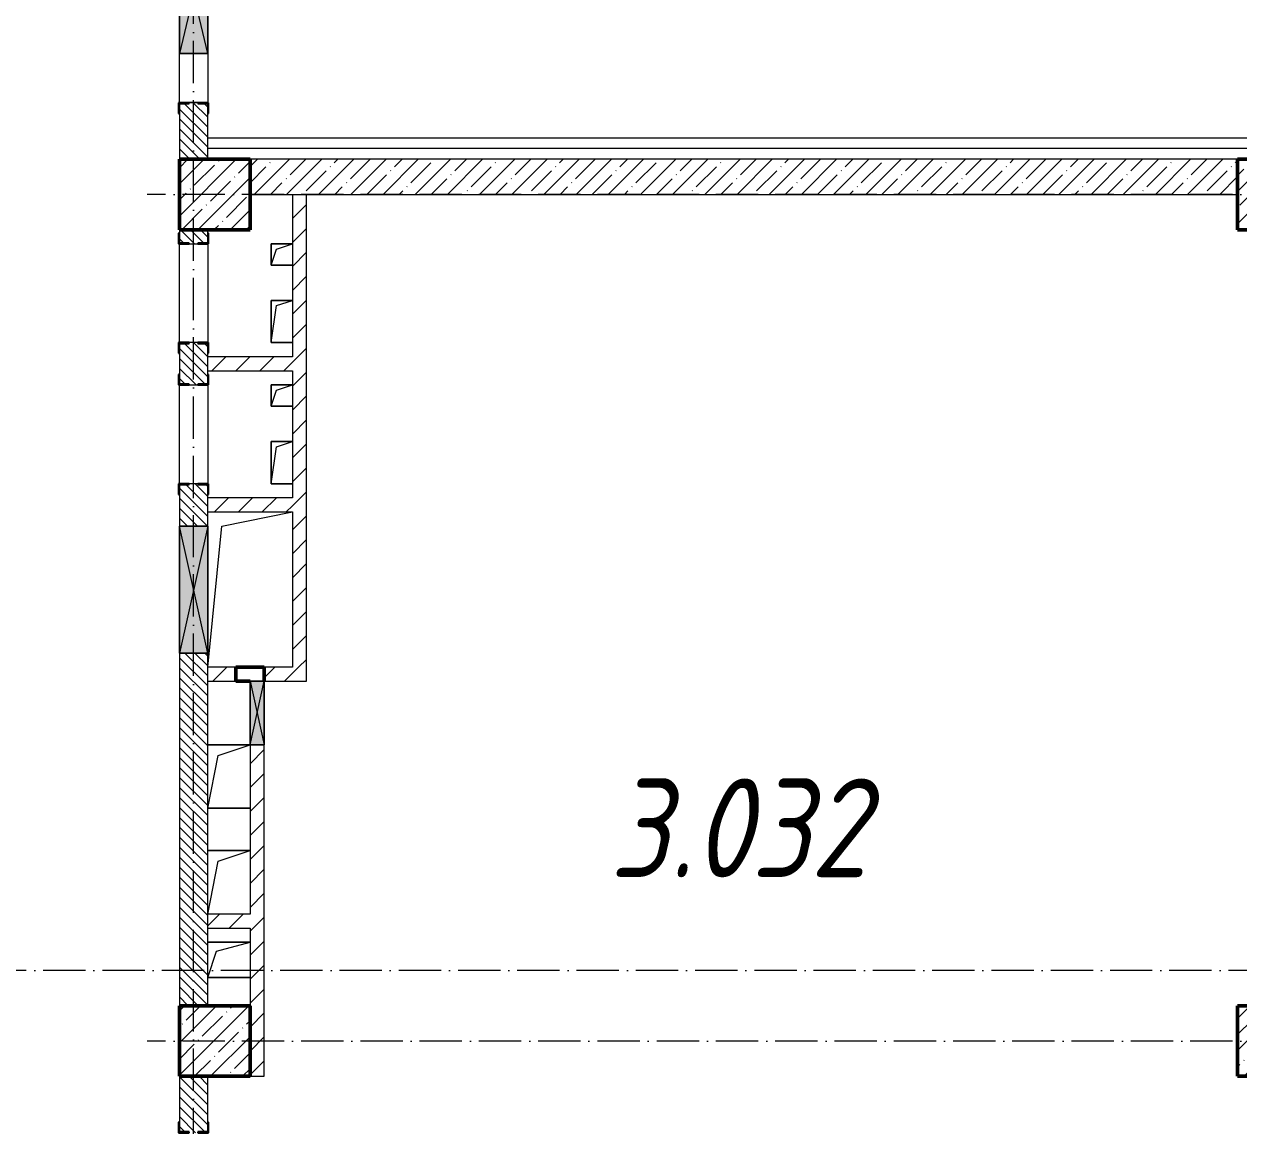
# Model space of a CAD drawing. Header units: millimetres. Extents: x -12989 to 629078, y -109036 to 555275.
# Drawn here: x 375921 to 384529, y -86132 to -78326 of the extents above; entities that cross this region are included whole.
import ezdxf

# ---------------------------------------------------------------- set-up
doc = ezdxf.new("R2010")
doc.units = ezdxf.units.MM
doc.linetypes.add('50_200_ШТРИХ_1Т_ш5_п1_п1_', pattern=[700, 500, -100, 0, -100])
for name, color, linetype, lineweight in [('4 -стяжа', 7, 'Continuous', 30), ('A-DETL-____-OTLN-4', 7, 'Continuous', 18), ('A-DETL-GENF-OTLN', 7, 'Continuous', 9), ('A-FLOR-____-OTLN', 7, 'Continuous', 9), ('A-GENM-____-MCUT', 7, 'Continuous', 25), ('A-GENM-____-OTLN', 7, 'Continuous', 9), ('A-GENM-____-OTLN-1', 7, 'Continuous', 25), ('A-GLAZ-____-OTLN', 7, 'Continuous', 9), ('A-WALL-____-MCUT-1', 7, 'Continuous', 9), ('A-WALL-____-MCUT-3', 7, 'Continuous', 9), ('A-WALL-____-PATT-1', 7, 'Continuous', 9), ('A-WALL-FNSH-MCUT-1', 7, 'Continuous', 9), ('I-WALL-____-OTLN', 7, 'Continuous', 9), ('S-COLS-____-MCUT', 7, 'Continuous', 50), ('S-COLS-____-OTLN', 7, 'Continuous', 9), ('S-GRID-____-OTLN-1', 7, '50_200_ШТРИХ_1Т_ш5_п1_п1_', 9), ('Марки помещений', 7, 'Continuous', 9)]:
    doc.layers.add(name, color=color, linetype=linetype, lineweight=lineweight)
doc.layers.get('4 -стяжа').off()
doc.styles.add('ISOCPEUR_I_2', font='isocpeui.ttf', dxfattribs={"width": 0.85, "height": 2.3})
pattern_1 = [(135, (283770.707, -86863.456), (-35.35534, -35.35534), [])]
pattern_2 = [(45, (283770.71, -86863.46), (-84.85281, 84.85281), [])]

# ---------------------------------------------------------------- blocks, each defined once
blk = doc.blocks.new('BSC_Колонна _Прямоугольная - 500х500-V27-АР1_План отверстий 3 этажа в осях 1-64_А-ГГ')
at = {"layer": 'S-COLS-____-OTLN'}
h = blk.add_hatch(dxfattribs=at)
h.set_pattern_fill('FP_64', color=256, style=0, pattern_type=2)
h.set_pattern_definition([(45, (-101000, -7331.04), (-114.04925, 114.04925), []), (45, (-100885.95, -7331.04), (-114.04925, 114.04925), [201.613, -40.323, 3.353, -36.97])])
h.paths.add_polyline_path([(-250, -250), (250, -250), (250, 250), (-250, 250)], flags=0)
at = {"layer": 'S-COLS-____-MCUT'}
for p, q in [((250, 250), (-250, 250)), ((-250, 250), (-250, -250)), ((250, -250), (250, 250)), ((-250, -250), (250, -250))]:
    blk.add_line(p, q, dxfattribs=at)
blk = doc.blocks.new('BSC_Колонна _Прямоугольная - 500х500-V28-АР1_План отверстий 3 этажа в осях 1-64_А-ГГ')
at = {"layer": 'S-COLS-____-OTLN'}
h = blk.add_hatch(dxfattribs=at)
h.set_pattern_fill('FP_65', color=256, style=0, pattern_type=2)
h.set_pattern_definition([(45, (-93500, -7331.04), (-114.04925, 114.04925), []), (45, (-93385.95, -7331.04), (-114.04925, 114.04925), [201.613, -40.323, 3.353, -36.97])])
h.paths.add_polyline_path([(-250, -250), (250, -250), (250, 250), (-250, 250)], flags=0)
at = {"layer": 'S-COLS-____-MCUT'}
for p, q in [((250, 250), (-250, 250)), ((-250, 250), (-250, -250)), ((250, -250), (250, 250)), ((-250, -250), (250, -250))]:
    blk.add_line(p, q, dxfattribs=at)
blk = doc.blocks.new('BSC_Колонна _Прямоугольная - 500х500-V82-АР1_План отверстий 3 этажа в осях 1-64_А-ГГ')
at = {"layer": 'S-COLS-____-OTLN'}
h = blk.add_hatch(dxfattribs=at)
h.set_pattern_fill('FP_119', color=256, style=0, pattern_type=2)
h.set_pattern_definition([(45, (-101000, -1331.04), (-114.04925, 114.04925), []), (45, (-100885.95, -1331.04), (-114.04925, 114.04925), [201.613, -40.323, 3.353, -36.97])])
h.paths.add_polyline_path([(-250, -250), (250, -250), (250, 250), (-250, 250)], flags=0)
at = {"layer": 'S-COLS-____-MCUT'}
for p, q in [((250, 250), (-250, 250)), ((-250, 250), (-250, -250)), ((250, -250), (250, 250)), ((-250, -250), (250, -250))]:
    blk.add_line(p, q, dxfattribs=at)
blk = doc.blocks.new('BSC_Колонна _Прямоугольная - 500х500-V83-АР1_План отверстий 3 этажа в осях 1-64_А-ГГ')
at = {"layer": 'S-COLS-____-OTLN'}
h = blk.add_hatch(dxfattribs=at)
h.set_pattern_fill('FP_120', color=256, style=0, pattern_type=2)
h.set_pattern_definition([(45, (-93500, -1331.04), (-114.04925, 114.04925), []), (45, (-93385.95, -1331.04), (-114.04925, 114.04925), [201.613, -40.323, 3.353, -36.97])])
h.paths.add_polyline_path([(-250, -250), (250, -250), (250, 250), (-250, 250)], flags=0)
at = {"layer": 'S-COLS-____-MCUT'}
for p, q in [((250, 250), (-250, 250)), ((-250, 250), (-250, -250)), ((250, -250), (250, 250)), ((-250, -250), (250, -250))]:
    blk.add_line(p, q, dxfattribs=at)
blk = doc.blocks.new('АР_Перемычка - АР_Перемычка-28704962-АР1_План отверстий 3 этажа в осях 1-64_А-ГГ')
at = {"layer": 'A-GENM-____-OTLN'}
blk.add_line((-350, -100), (-342, -100), dxfattribs=at)
blk = doc.blocks.new('154_Стойка_СКБ_Уголок - СМ-2180_200-28268025-АР1_План отверстий 3 этажа в осях 1-64_А-ГГ')
at = {"layer": 'A-GENM-____-MCUT'}
for p, q in [((125, 156), (125, 81)), ((200, 156), (125, 156)), ((131, 81), (131, 150)), ((131, 150), (200, 150)), ((200, 150), (200, 156)), ((125, 81), (131, 81)), ((131, 19), (125, 19)), ((125, 19), (125, -56)), ((131, -50), (131, 19)), ((125, -56), (200, -56)), ((200, -50), (131, -50)), ((200, -56), (200, -50))]:
    blk.add_line(p, q, dxfattribs=at)
blk = doc.blocks.new('Фахверк_СКБ_Уголок - 200_3960_зеркало-28268689-АР1_План отверстий 3 этажа в осях 1-64_А-ГГ')
at = {"layer": 'A-GENM-____-MCUT'}
for p, q in [((200, 156), (125, 156)), ((125, 156), (125, 81)), ((131, 81), (131, 150)), ((131, 150), (200, 150)), ((200, 150), (200, 156)), ((125, 81), (131, 81)), ((131, 19), (125, 19)), ((125, 19), (125, -56)), ((131, -50), (131, 19)), ((125, -56), (200, -56)), ((200, -50), (131, -50)), ((200, -56), (200, -50))]:
    blk.add_line(p, q, dxfattribs=at)
blk = doc.blocks.new('Фахверк_СКБ_Уголок - 200_3960-28268576-АР1_План отверстий 3 этажа в осях 1-64_А-ГГ')
at = {"layer": 'A-GENM-____-MCUT'}
for p, q in [((200, 156), (125, 156)), ((125, 156), (125, 81)), ((131, 81), (131, 150)), ((131, 150), (200, 150)), ((200, 150), (200, 156)), ((125, 81), (131, 81)), ((131, 19), (125, 19)), ((125, 19), (125, -56)), ((131, -50), (131, 19)), ((125, -56), (200, -56)), ((200, -50), (131, -50)), ((200, -56), (200, -50))]:
    blk.add_line(p, q, dxfattribs=at)
blk = doc.blocks.new('154_Стойка_СКБ_Уголок - СМ-2480_200-28346303-АР1_План отверстий 3 этажа в осях 1-64_А-ГГ')
at = {"layer": 'A-GENM-____-MCUT'}
for p, q in [((125, 156), (125, 81)), ((200, 156), (125, 156)), ((131, 81), (131, 150)), ((131, 150), (200, 150)), ((200, 150), (200, 156)), ((125, 81), (131, 81)), ((131, 19), (125, 19)), ((125, 19), (125, -56)), ((131, -50), (131, 19)), ((125, -56), (200, -56)), ((200, -50), (131, -50)), ((200, -56), (200, -50))]:
    blk.add_line(p, q, dxfattribs=at)
blk = doc.blocks.new('Стойка_Влож_Полоса боковая - Полоса-28213942-АР1_План отверстий 3 этажа в осях 1-64_А-ГГ')
at = {"layer": 'A-GENM-____-OTLN'}
for p, q in [((-5, 60), (0, 60)), ((-5, -60), (-5, 60)), ((0, 31), (0, -31)), ((0, -60), (-5, -60))]:
    blk.add_line(p, q, dxfattribs=at)
blk = doc.blocks.new('AR_Отверстие прямоугольное _в плите_ - AR_Отверстие прямоугольное _в плите_-30423637-АР1_План отверстий 3 этажа в осях 1-64_А-ГГ')
at = {"layer": 'A-GENM-____-OTLN'}
for p, q in [((75, 150), (-75, 150)), ((-75, 150), (-75, -150)), ((-75, -150), (-37.5, 112.5)), ((-37.5, 112.5), (75, 150)), ((-75, -150), (75, -150))]:
    blk.add_line(p, q, dxfattribs=at)
blk = doc.blocks.new('AR_Отверстие прямоугольное _в плите_ - AR_Отверстие прямоугольное _в плите_-30423627-АР1_План отверстий 3 этажа в осях 1-64_А-ГГ')
at = {"layer": 'A-GENM-____-OTLN'}
for p, q in [((75, 75), (-75, 75)), ((-75, 75), (-75, -75)), ((-75, -75), (-37.5, 37.5)), ((-37.5, 37.5), (75, 75)), ((-75, -75), (75, -75))]:
    blk.add_line(p, q, dxfattribs=at)
blk = doc.blocks.new('AR_Отверстие прямоугольное _в плите_ - AR_Отверстие прямоугольное _в плите_-30552713-АР1_План отверстий 3 этажа в осях 1-64_А-ГГ')
at = {"layer": 'A-GENM-____-OTLN'}
for p, q in [((-200, 450), (300, 550)), ((-300, -550), (-200, 450))]:
    blk.add_line(p, q, dxfattribs=at)
blk = doc.blocks.new('AR_Отверстие прямоугольное _в плите_ - AR_Отверстие прямоугольное _в плите_-30552572-АР1_План отверстий 3 этажа в осях 1-64_А-ГГ')
at = {"layer": 'A-GENM-____-OTLN'}
for p, q in [((150, 125), (-150, 125)), ((-87.5, 62.5), (150, 125)), ((-150, -125), (-87.5, 62.5)), ((-150, -125), (150, -125))]:
    blk.add_line(p, q, dxfattribs=at)
blk = doc.blocks.new('AR_Отверстие прямоугольное _в плите_ - AR_Отверстие прямоугольное _в плите_-V189-АР1_План отверстий 3 этажа в осях 1-64_А-ГГ')
at = {"layer": 'A-GENM-____-OTLN'}
for p, q in [((150, 225), (-150, 225)), ((-75, 150), (150, 225)), ((-150, -225), (-75, 150))]:
    blk.add_line(p, q, dxfattribs=at)
blk = doc.blocks.new('AR_Отверстие прямоугольное _в плите_ - AR_Отверстие прямоугольное _в плите_-V187-АР1_План отверстий 3 этажа в осях 1-64_А-ГГ')
at = {"layer": 'A-GENM-____-OTLN'}
for p, q in [((150, 225), (-150, 225)), ((-75, 150), (150, 225)), ((-150, -225), (-75, 150)), ((-150, -225), (150, -225))]:
    blk.add_line(p, q, dxfattribs=at)
blk = doc.blocks.new('AR_Отверстие прямоугольное _в стене__БезПР - AR_Отверстие прямоугольное _в стене__БезПР-36899182-АР1_План отверстий 3 этажа в осях 1-64_А-ГГ')
at = {"layer": 'A-GLAZ-____-OTLN'}
blk.add_hatch(color=256, dxfattribs=at).paths.add_polyline_path([(450, 100), (-450, 100), (-450, -100), (450, -100)], flags=0)
at = {"layer": 'A-DETL-GENF-OTLN'}
for p, q in [((-450, -100), (-450, 100)), ((-450, 100), (450, 100)), ((450, 100), (-450, -100)), ((-450, 100), (450, -100)), ((450, 100), (-450, 100)), ((-450, 100), (-450, -100)), ((450, 100), (450, -100)), ((450, -100), (450, 100)), ((450, -100), (-450, -100)), ((-450, -100), (450, -100))]:
    blk.add_line(p, q, dxfattribs=at)
at = {"layer": 'A-GLAZ-____-OTLN'}
blk.add_line((450, 100), (-450, 100), dxfattribs=at)
blk = doc.blocks.new('AR_Отверстие прямоугольное _в стене_ - AR_Отверстие прямоугольное _в стене__ОВ-36909481-АР1_План отверстий 3 этажа в осях 1-64_А-ГГ')
at = {"layer": 'A-GLAZ-____-OTLN'}
blk.add_hatch(color=256, dxfattribs=at).paths.add_polyline_path([(-225, -50), (225, -50), (225, 50), (-225, 50)], flags=0)
at = {"layer": 'A-DETL-GENF-OTLN'}
for p, q in [((-225, -50), (-225, 50)), ((-225, 50), (225, 50)), ((225, 50), (-225, -50)), ((-225, 50), (225, -50)), ((225, 50), (-225, 50)), ((-225, 50), (-225, -50)), ((225, 50), (225, -50)), ((225, -50), (225, 50)), ((225, -50), (-225, -50)), ((-225, -50), (225, -50))]:
    blk.add_line(p, q, dxfattribs=at)
blk = doc.blocks.new('AR_Отверстие прямоугольное _в стене_ - AR_Отверстие прямоугольное _в стене__ОВ-36927705-АР1_План отверстий 3 этажа в осях 1-64_А-ГГ')
at = {"layer": 'A-GLAZ-____-OTLN'}
blk.add_hatch(color=256, dxfattribs=at).paths.add_polyline_path([(-425, 100), (-425, -100), (425, -100), (425, 100)], flags=0)
at = {"layer": 'A-DETL-GENF-OTLN'}
for p, q in [((-425, -100), (-425, 100)), ((-425, 100), (425, 100)), ((425, 100), (-425, -100)), ((-425, 100), (425, -100)), ((425, 100), (-425, 100)), ((-425, 100), (-425, -100)), ((425, 100), (425, -100)), ((425, -100), (425, 100)), ((425, -100), (-425, -100)), ((-425, -100), (425, -100))]:
    blk.add_line(p, q, dxfattribs=at)
blk = doc.blocks.new('BSC_Колонна _Прямоугольная1 - 200х100 _металл_-V218-АР1_План отверстий 3 этажа в осях 1-64_А-ГГ')
at = {"layer": 'S-COLS-____-MCUT'}
for p, q in [((100, 50), (-100, 50)), ((-100, 50), (-100, -50)), ((100, -50), (100, 50)), ((-100, -50), (0, -50))]:
    blk.add_line(p, q, dxfattribs=at)
blk = doc.blocks.new('3эт')
at = {"layer": 'S-GRID-____-OTLN-1', "color": 251, "ltscale": 0.6, "true_color": 0x636466}
for p, q in [((377120.7, -91346.1), (377120.7, -36982.5)), ((387845.1, -79532.4), (376792, -79532.4)), ((387697.2, -85032.4), (279101.9, -85032.4)), ((387845.1, -85532.4), (376792, -85532.4))]:
    blk.add_line(p, q, dxfattribs=at)

msp = doc.modelspace()

# ---------------------------------------------------------------- hatches: boundary and pattern name
at = {"layer": 'A-WALL-____-PATT-1'}
h = msp.add_hatch(dxfattribs=at)
h.set_pattern_fill('FP_6', color=256, style=0, pattern_type=2)
h.set_pattern_definition(pattern_1)
h.paths.add_polyline_path([(377220.7074, -79282.4142), (377220.7074, -78888.4142), (377151.7074, -78888.4142), (377151.7074, -78882.4142), (377089.7074, -78882.4142), (377089.7074, -78888.4142), (377020.7074, -78888.4142), (377020.7074, -79282.4142)], flags=0)
h.paths.add_polyline_path([(377089.7074, -77182.4142), (377151.7074, -77182.4142), (377151.7074, -77176.4142), (377220.7074, -77176.4142), (377220.7074, -76782.4142), (377020.7074, -76782.4142), (377020.7074, -77176.4142), (377089.7074, -77176.4142)], flags=0)
h = msp.add_hatch(dxfattribs=at)
h.set_pattern_fill('FP_38', color=256, style=0, pattern_type=2)
h.set_pattern_definition([(45, (283770.7, -86863.46), (-114.04925, 114.04925), []), (45, (283884.76, -86863.46), (-114.04925, 114.04925), [201.612, -40.322, 3.353, -36.97])])
h.paths.add_polyline_path([(384520.7074, -79532.4142), (384520.7074, -79282.4142), (377520.7074, -79282.4142), (377520.7074, -79532.4142), (384502.4949, -79532.4142)], flags=0)
h = msp.add_hatch(dxfattribs=at)
h.set_pattern_fill('FP_4', color=256, style=0, pattern_type=2)
h.set_pattern_definition(pattern_2)
h.paths.add_polyline_path([(377920.7074, -82882.4142), (377920.7074, -79532.4142), (377820.7074, -79532.4142), (377820.7074, -82882.4142)], flags=0)
h = msp.add_hatch(dxfattribs=at)
h.set_pattern_fill('FP_6', color=256, style=0, pattern_type=2)
h.set_pattern_definition(pattern_1)
h.paths.add_polyline_path([(377020.7074, -85282.4142), (377220.7074, -85282.4142), (377220.7074, -82782.4142), (377020.7074, -82782.4142)], flags=0)
h.paths.add_polyline_path([(377020.7074, -81882.4142), (377220.7074, -81882.4142), (377220.7074, -81588.4142), (377151.7074, -81588.4142), (377151.7074, -81582.4142), (377089.7074, -81582.4142), (377089.7074, -81588.4142), (377020.7074, -81588.4142), (377020.7074, -81657.4142)], flags=0)
h.paths.add_polyline_path([(377151.7074, -80882.4142), (377151.7074, -80876.4142), (377220.7074, -80876.4142), (377220.7074, -80588.4142), (377151.7074, -80588.4142), (377151.7074, -80582.4142), (377089.7074, -80582.4142), (377089.7074, -80588.4142), (377020.7074, -80588.4142), (377020.7074, -80876.4142), (377089.7074, -80876.4142), (377089.7074, -80882.4142)], flags=0)
h.paths.add_polyline_path([(377089.7074, -79882.4142), (377151.7074, -79882.4142), (377151.7074, -79876.4142), (377220.7074, -79876.4142), (377220.7074, -79782.4142), (377020.7074, -79782.4142), (377020.7074, -79876.4142), (377089.7074, -79876.4142)], flags=0)
h = msp.add_hatch(dxfattribs=at)
h.set_pattern_fill('FP_4', color=256, style=0, pattern_type=2)
h.set_pattern_definition(pattern_2)
h.paths.add_polyline_path([(377820.7074, -80782.4142), (377820.7074, -80682.4142), (377220.7074, -80682.4142), (377220.7074, -80782.4142), (377432.6378, -80782.4142)], flags=0)
h = msp.add_hatch(dxfattribs=at)
h.set_pattern_fill('FP_4', color=256, style=0, pattern_type=2)
h.set_pattern_definition(pattern_2)
h.paths.add_polyline_path([(377820.7074, -81782.4142), (377820.7074, -81682.4142), (377220.7074, -81682.4142), (377220.7074, -81782.4142), (377432.6378, -81782.4142)], flags=0)
h = msp.add_hatch(dxfattribs=at)
h.set_pattern_fill('FP_4', color=256, style=0, pattern_type=2)
h.set_pattern_definition(pattern_2)
h.paths.add_polyline_path([(377220.7074, -82982.4142), (377420.7074, -82982.4142), (377420.7074, -82882.4142), (377220.7074, -82882.4142)], flags=0)
h.paths.add_polyline_path([(377920.7074, -82982.4142), (377920.7074, -82882.4142), (377620.7074, -82882.4142), (377620.7074, -82982.4142)], flags=0)
h = msp.add_hatch(dxfattribs=at)
h.set_pattern_fill('FP_4', color=256, style=0, pattern_type=2)
h.set_pattern_definition(pattern_2)
h.paths.add_polyline_path([(377620.7074, -85782.4142), (377620.7074, -83432.4142), (377520.7074, -83432.4142), (377520.7074, -85782.4142)], flags=0)
h = msp.add_hatch(dxfattribs=at)
h.set_pattern_fill('FP_4', color=256, style=0, pattern_type=2)
h.set_pattern_definition(pattern_2)
h.paths.add_polyline_path([(377220.7074, -84732.4142), (377520.7074, -84732.4142), (377520.7074, -84632.4142), (377220.7074, -84632.4142)], flags=0)
h = msp.add_hatch(dxfattribs=at)
h.set_pattern_fill('FP_6', color=256, style=0, pattern_type=2)
h.set_pattern_definition(pattern_1)
h.paths.add_polyline_path([(377020.7074, -88282.4142), (377220.7074, -88282.4142), (377220.7074, -87888.4142), (377151.7074, -87888.4142), (377151.7074, -87882.4142), (377089.7074, -87882.4142), (377089.7074, -87888.4142), (377020.7074, -87888.4142), (377020.7074, -87957.4142)], flags=0)
h.paths.add_polyline_path([(377089.7074, -86182.4142), (377151.7074, -86182.4142), (377151.7074, -86176.4142), (377220.7074, -86176.4142), (377220.7074, -85782.4142), (377020.7074, -85782.4142), (377020.7074, -86176.4142), (377089.7074, -86176.4142)], flags=0)

# ---------------------------------------------------------------- linework, layer by layer
at = {"layer": 'A-DETL-____-OTLN-4'}
for p, q in [((384770.7074, -79132.4142), (377220.7074, -79132.4142)), ((384770.7074, -79207.4142), (377220.7074, -79207.4142))]:
    msp.add_line(p, q, dxfattribs=at)
at = {"layer": 'A-FLOR-____-OTLN'}
for p, q in [((377670.7074, -79882.4142), (377820.7074, -79882.4142)), ((377670.7074, -80032.4142), (377670.7074, -79882.4142)), ((377820.7074, -80032.4142), (377670.7074, -80032.4142)), ((377670.7074, -80282.4142), (377820.7074, -80282.4142)), ((377670.7074, -80582.4142), (377670.7074, -80282.4142)), ((377820.7074, -80582.4142), (377670.7074, -80582.4142)), ((377670.7074, -80882.4142), (377820.7074, -80882.4142)), ((377670.7074, -81032.4142), (377670.7074, -80882.4142)), ((377820.7074, -81032.4142), (377670.7074, -81032.4142)), ((377670.7074, -81282.4142), (377820.7074, -81282.4142)), ((377670.7074, -81582.4142), (377670.7074, -81282.4142)), ((377820.7074, -81582.4142), (377670.7074, -81582.4142)), ((377220.7074, -83432.4142), (377520.7074, -83432.4142)), ((377520.7074, -83882.4142), (377220.7074, -83882.4142)), ((377220.7074, -84182.4142), (377520.7074, -84182.4142)), ((377220.7074, -84832.4142), (377520.7074, -84832.4142)), ((377520.7074, -85082.4142), (377220.7074, -85082.4142))]:
    msp.add_line(p, q, dxfattribs=at)
at = {"layer": 'A-WALL-____-MCUT-1'}
for p, q in [((384520.7074, -79282.4142), (377520.7074, -79282.4142)), ((377520.7074, -79532.4142), (384520.7074, -79532.4142))]:
    msp.add_line(p, q, dxfattribs=at)
at = {"layer": 'A-WALL-____-MCUT-3'}
for p, q in [((377020.7074, -78957.4142), (377020.7074, -79282.4142)), ((377220.7074, -79282.4142), (377220.7074, -78957.4142)), ((377020.7074, -79782.4142), (377020.7074, -79807.4142)), ((377220.7074, -79807.4142), (377220.7074, -79782.4142)), ((377089.7074, -79882.4142), (377151.7074, -79882.4142)), ((377151.7074, -80582.4142), (377089.7074, -80582.4142)), ((377020.7074, -80657.4142), (377020.7074, -80807.4142)), ((377220.7074, -80807.4142), (377220.7074, -80657.4142)), ((377089.7074, -80882.4142), (377151.7074, -80882.4142)), ((377151.7074, -81582.4142), (377089.7074, -81582.4142)), ((377020.7074, -81657.4142), (377020.7074, -81882.4142)), ((377220.7074, -81882.4142), (377220.7074, -81657.4142)), ((377020.7074, -82782.4142), (377020.7074, -85282.4142)), ((377220.7074, -85282.4142), (377220.7074, -82782.4142)), ((377020.7074, -85782.4142), (377020.7074, -86107.4142)), ((377220.7074, -86107.4142), (377220.7074, -85782.4142))]:
    msp.add_line(p, q, dxfattribs=at)
at = {"layer": 'A-WALL-FNSH-MCUT-1'}
for p, q in [((377820.7074, -79532.4142), (377820.7074, -80682.4142)), ((377920.7074, -82982.4142), (377920.7074, -79532.4142)), ((377820.7074, -80682.4142), (377220.7074, -80682.4142)), ((377220.7074, -80782.4142), (377820.7074, -80782.4142)), ((377820.7074, -80782.4142), (377820.7074, -81682.4142)), ((377820.7074, -81682.4142), (377220.7074, -81682.4142)), ((377220.7074, -81782.4142), (377820.7074, -81782.4142)), ((377820.7074, -81782.4142), (377820.7074, -82882.4142)), ((377420.7074, -82882.4142), (377220.7074, -82882.4142)), ((377820.7074, -82882.4142), (377620.7074, -82882.4142)), ((377220.7074, -82982.4142), (377420.7074, -82982.4142)), ((377620.7074, -82982.4142), (377920.7074, -82982.4142)), ((377520.7074, -83432.4142), (377520.7074, -84632.4142)), ((377620.7074, -85782.4142), (377620.7074, -83432.4142)), ((377520.7074, -84632.4142), (377220.7074, -84632.4142)), ((377220.7074, -84732.4142), (377520.7074, -84732.4142)), ((377520.7074, -84732.4142), (377520.7074, -85282.4142)), ((377520.7074, -85782.4142), (377620.7074, -85782.4142))]:
    msp.add_line(p, q, dxfattribs=at)
at = {"layer": 'I-WALL-____-OTLN'}
for p, q in [((377020.7074, -78882.4142), (377020.7074, -78532.4142)), ((377220.7074, -78532.4142), (377220.7074, -78882.4142)), ((377020.7074, -80582.4142), (377020.7074, -79882.4142)), ((377220.7074, -79882.4142), (377220.7074, -80582.4142)), ((377020.7074, -81582.4142), (377020.7074, -80882.4142)), ((377220.7074, -80882.4142), (377220.7074, -81582.4142))]:
    msp.add_line(p, q, dxfattribs=at)

# ---------------------------------------------------------------- block references
at = {"layer": '4 -стяжа'}
msp.add_blockref('3эт', (0, 0), dxfattribs=at)
at = {"layer": 'A-GENM-____-OTLN'}
for name, rotation in [('Стойка_Влож_Полоса боковая - Полоса-28213942-АР1_План отверстий 3 этажа в осях 1-64_А-ГГ', 269.9999999999999), ('АР_Перемычка - АР_Перемычка-28704962-АР1_План отверстий 3 этажа в осях 1-64_А-ГГ', 89.9999999999999)]:
    msp.add_blockref(name, (377120.7074, -78882.4142), dxfattribs=dict(at, rotation=rotation))
for name, p in [('AR_Отверстие прямоугольное _в плите_ - AR_Отверстие прямоугольное _в плите_-30423627-АР1_План отверстий 3 этажа в осях 1-64_А-ГГ', (377745.7074, -79957.4142)), ('AR_Отверстие прямоугольное _в плите_ - AR_Отверстие прямоугольное _в плите_-30423637-АР1_План отверстий 3 этажа в осях 1-64_А-ГГ', (377745.7074, -80432.4142)), ('AR_Отверстие прямоугольное _в плите_ - AR_Отверстие прямоугольное _в плите_-30423627-АР1_План отверстий 3 этажа в осях 1-64_А-ГГ', (377745.7074, -80957.4142)), ('AR_Отверстие прямоугольное _в плите_ - AR_Отверстие прямоугольное _в плите_-30423637-АР1_План отверстий 3 этажа в осях 1-64_А-ГГ', (377745.7074, -81432.4142)), ('AR_Отверстие прямоугольное _в плите_ - AR_Отверстие прямоугольное _в плите_-30552713-АР1_План отверстий 3 этажа в осях 1-64_А-ГГ', (377520.7074, -82332.4142)), ('AR_Отверстие прямоугольное _в плите_ - AR_Отверстие прямоугольное _в плите_-V187-АР1_План отверстий 3 этажа в осях 1-64_А-ГГ', (377370.7074, -83657.4142)), ('AR_Отверстие прямоугольное _в плите_ - AR_Отверстие прямоугольное _в плите_-V189-АР1_План отверстий 3 этажа в осях 1-64_А-ГГ', (377370.7074, -84407.4142)), ('AR_Отверстие прямоугольное _в плите_ - AR_Отверстие прямоугольное _в плите_-30552572-АР1_План отверстий 3 этажа в осях 1-64_А-ГГ', (377370.7074, -84957.4142))]:
    msp.add_blockref(name, p, dxfattribs=at)
at = {"layer": 'A-GENM-____-OTLN-1'}
for name, p, rotation in [('154_Стойка_СКБ_Уголок - СМ-2480_200-28346303-АР1_План отверстий 3 этажа в осях 1-64_А-ГГ', (377070.7074, -78757.4142), 269.9999999999999), ('Фахверк_СКБ_Уголок - 200_3960_зеркало-28268689-АР1_План отверстий 3 этажа в осях 1-64_А-ГГ', (377170.7074, -80007.4142), 89.9999999999999), ('Фахверк_СКБ_Уголок - 200_3960-28268576-АР1_План отверстий 3 этажа в осях 1-64_А-ГГ', (377070.7074, -80457.4142), 269.9999999999999), ('Фахверк_СКБ_Уголок - 200_3960_зеркало-28268689-АР1_План отверстий 3 этажа в осях 1-64_А-ГГ', (377170.7074, -81007.4142), 89.9999999999999), ('154_Стойка_СКБ_Уголок - СМ-2180_200-28268025-АР1_План отверстий 3 этажа в осях 1-64_А-ГГ', (377070.7074, -81457.4142), 269.9999999999999), ('Фахверк_СКБ_Уголок - 200_3960-28268576-АР1_План отверстий 3 этажа в осях 1-64_А-ГГ', (377170.7074, -86307.4142), 89.9999999999999)]:
    msp.add_blockref(name, p, dxfattribs=dict(at, rotation=rotation))
at = {"layer": 'A-GLAZ-____-OTLN'}
for name, p, rotation in [('AR_Отверстие прямоугольное _в стене_ - AR_Отверстие прямоугольное _в стене__ОВ-36927705-АР1_План отверстий 3 этажа в осях 1-64_А-ГГ', (377120.7074, -78107.4142), 269.9999999999999), ('AR_Отверстие прямоугольное _в стене__БезПР - AR_Отверстие прямоугольное _в стене__БезПР-36899182-АР1_План отверстий 3 этажа в осях 1-64_А-ГГ', (377120.7074, -82332.4142), 269.9999999999999), ('AR_Отверстие прямоугольное _в стене_ - AR_Отверстие прямоугольное _в стене__ОВ-36909481-АР1_План отверстий 3 этажа в осях 1-64_А-ГГ', (377570.7074, -83207.4142), 90)]:
    msp.add_blockref(name, p, dxfattribs=dict(at, rotation=rotation))
at = {"layer": 'S-COLS-____-OTLN'}
for name, p in [('BSC_Колонна _Прямоугольная - 500х500-V28-АР1_План отверстий 3 этажа в осях 1-64_А-ГГ', (377270.7074, -79532.4142)), ('BSC_Колонна _Прямоугольная - 500х500-V27-АР1_План отверстий 3 этажа в осях 1-64_А-ГГ', (384770.7074, -79532.4142)), ('BSC_Колонна _Прямоугольная1 - 200х100 _металл_-V218-АР1_План отверстий 3 этажа в осях 1-64_А-ГГ', (377520.7074, -82932.4142)), ('BSC_Колонна _Прямоугольная - 500х500-V83-АР1_План отверстий 3 этажа в осях 1-64_А-ГГ', (377270.7074, -85532.4142)), ('BSC_Колонна _Прямоугольная - 500х500-V82-АР1_План отверстий 3 этажа в осях 1-64_А-ГГ', (384770.7074, -85532.4142))]:
    msp.add_blockref(name, p, dxfattribs=at)

# ---------------------------------------------------------------- texts
at = {"layer": 'Марки помещений', "insert": (380069.827, -83671.4564), "char_height": 700, "width": 785.65375, "attachment_point": 1, "style": 'ISOCPEUR_I_2'}
msp.add_mtext('3.032', dxfattribs=at)

doc.saveas('drawing.dxf')
